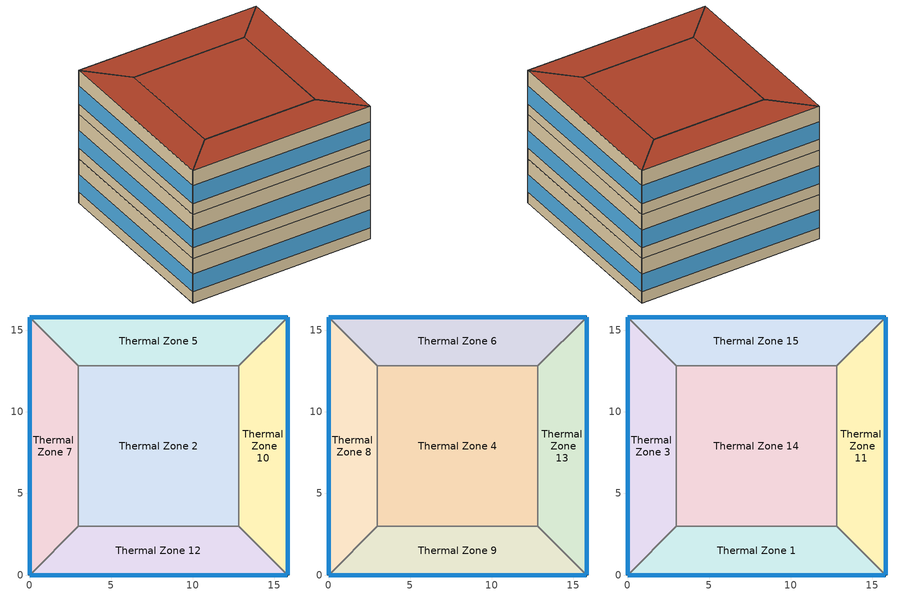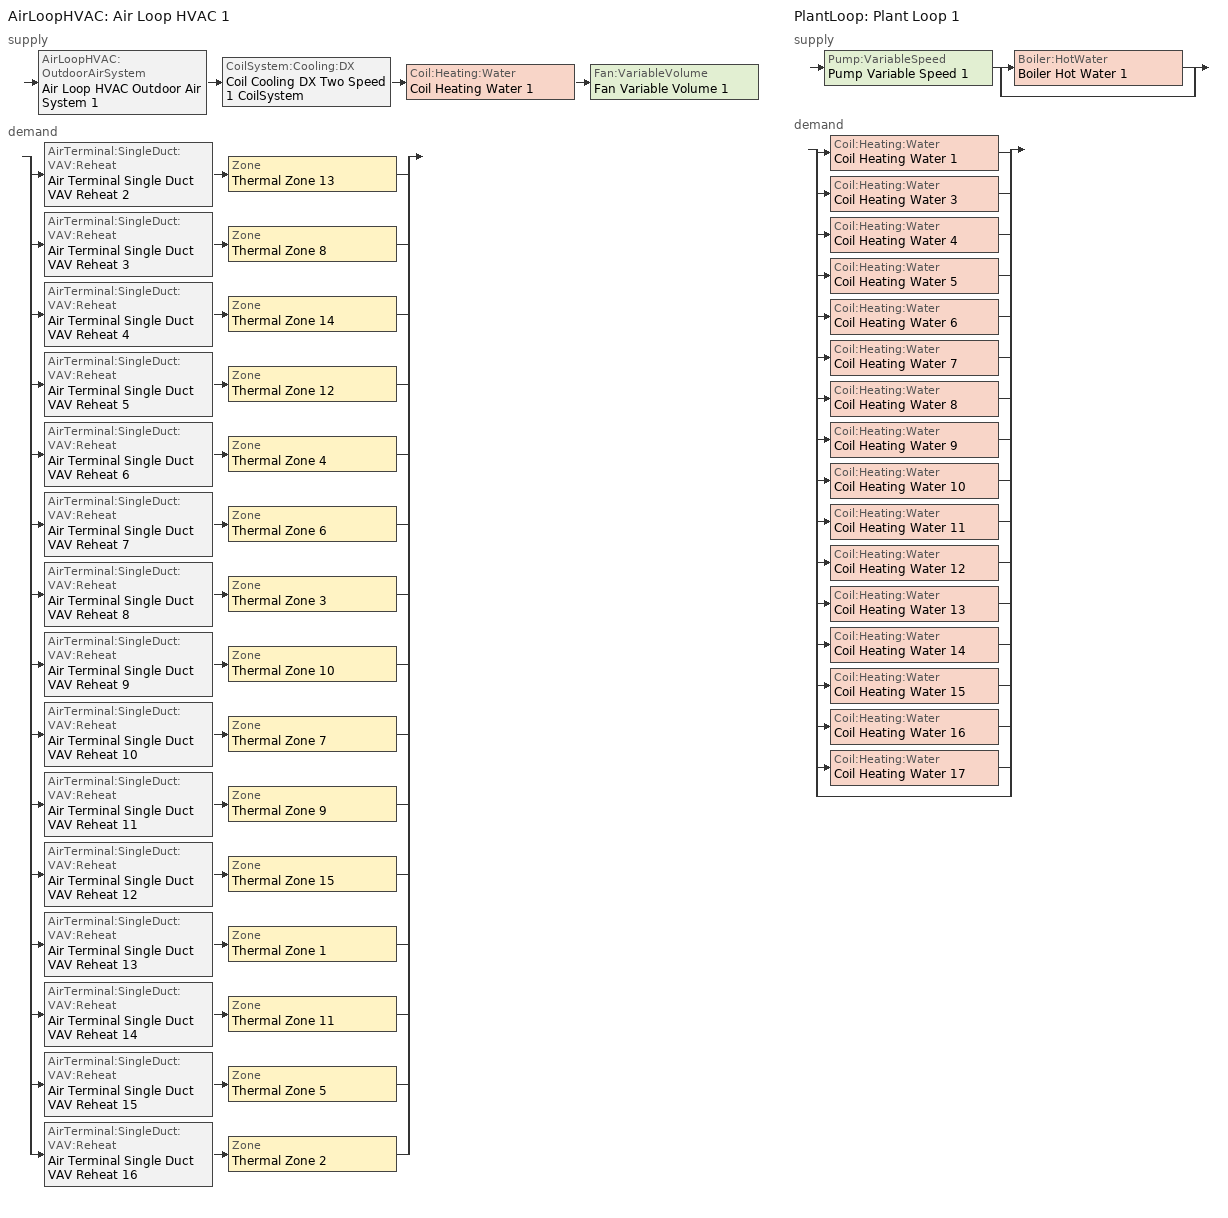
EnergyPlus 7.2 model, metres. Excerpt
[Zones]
Thermal Zone 2
 floor ground (000_ExtSlabCarpet_4in_ClimateZone 1-8): 3,3 3,12.81 12.81,12.81 12.81,3 z0
 wall to Thermal Zone 10 (000_Interior Wall): 12.81,3 12.81,12.81 z0:4
 wall to Thermal Zone 7 (000_Interior Wall): 3,12.81 3,3 z0:4
 wall to Thermal Zone 5 (000_Interior Wall): 12.81,12.81 3,12.81 z0:4
 wall to Thermal Zone 12 (000_Interior Wall): 3,3 12.81,3 z0:4
Thermal Zone 7
 floor ground (000_ExtSlabCarpet_4in_ClimateZone 1-8): 0,0 0,15.81 3,12.81 3,3 z0
 wall outside (ASHRAE_189.1-2009_ExtWall_SteelFrame_ClimateZone 4-8): 0,15.81 0,0 z0:4
 wall to Thermal Zone 5 (000_Interior Wall): 3,12.81 0,15.81 z0:4
 wall to Thermal Zone 12 (000_Interior Wall): 0,0 3,3 z0:4
 window (ASHRAE_189.1-2009_ExtWindow_ClimateZone 4-5): 0,15.79 0,0.03 z1:2.61
Thermal Zone 12
 floor ground (000_ExtSlabCarpet_4in_ClimateZone 1-8): 15.81,0 0,0 3,3 12.81,3 z0
 wall outside (ASHRAE_189.1-2009_ExtWall_SteelFrame_ClimateZone 4-8): 0,0 15.81,0 z0:4
 wall to Thermal Zone 10 (000_Interior Wall): 15.81,0 12.81,3 z0:4
 window (ASHRAE_189.1-2009_ExtWindow_ClimateZone 4-5): 0.03,0 15.79,0 z1:2.61
Thermal Zone 10
 floor ground (000_ExtSlabCarpet_4in_ClimateZone 1-8): 15.81,15.81 15.81,0 12.81,3 12.81,12.81 z0
 wall outside (ASHRAE_189.1-2009_ExtWall_SteelFrame_ClimateZone 4-8): 15.81,0 15.81,15.81 z0:4
 wall to Thermal Zone 5 (000_Interior Wall): 15.81,15.81 12.81,12.81 z0:4
 window (ASHRAE_189.1-2009_ExtWindow_ClimateZone 4-5): 15.81,0.03 15.81,15.79 z1:2.61
Thermal Zone 5
 floor ground (000_ExtSlabCarpet_4in_ClimateZone 1-8): 0,15.81 15.81,15.81 12.81,12.81 3,12.81 z0
 wall outside (ASHRAE_189.1-2009_ExtWall_SteelFrame_ClimateZone 4-8): 15.81,15.81 0,15.81 z0:4
 window (ASHRAE_189.1-2009_ExtWindow_ClimateZone 4-5): 15.79,15.81 0.03,15.81 z1:2.61
Thermal Zone 9
 floor to Thermal Zone 12 (000_Interior Floor): 15.81,0 0,0 3,3 12.81,3 z4
 wall outside (ASHRAE_189.1-2009_ExtWall_SteelFrame_ClimateZone 4-8): 0,0 15.81,0 z4:8
 wall to Thermal Zone 8 (000_Interior Wall): 3,3 0,0 z4:8
 wall to Thermal Zone 13 (000_Interior Wall): 15.81,0 12.81,3 z4:8
 wall to Thermal Zone 4 (000_Interior Wall): 12.81,3 3,3 z4:8
 window (ASHRAE_189.1-2009_ExtWindow_ClimateZone 4-5): 0.03,0 15.79,0 z5:6.61
Thermal Zone 4
 floor to Thermal Zone 2 (000_Interior Floor): 3,3 3,12.81 12.81,12.81 12.81,3 z4
 wall to Thermal Zone 8 (000_Interior Wall): 3,12.81 3,3 z4:8
 wall to Thermal Zone 13 (000_Interior Wall): 12.81,3 12.81,12.81 z4:8
 wall to Thermal Zone 6 (000_Interior Wall): 12.81,12.81 3,12.81 z4:8
Thermal Zone 6
 floor to Thermal Zone 5 (000_Interior Floor): 0,15.81 15.81,15.81 12.81,12.81 3,12.81 z4
 wall outside (ASHRAE_189.1-2009_ExtWall_SteelFrame_ClimateZone 4-8): 15.81,15.81 0,15.81 z4:8
 wall to Thermal Zone 8 (000_Interior Wall): 0,15.81 3,12.81 z4:8
 wall to Thermal Zone 13 (000_Interior Wall): 12.81,12.81 15.81,15.81 z4:8
 window (ASHRAE_189.1-2009_ExtWindow_ClimateZone 4-5): 15.79,15.81 0.03,15.81 z5:6.61
Thermal Zone 8
 floor to Thermal Zone 7 (000_Interior Floor): 0,0 0,15.81 3,12.81 3,3 z4
 wall outside (ASHRAE_189.1-2009_ExtWall_SteelFrame_ClimateZone 4-8): 0,15.81 0,0 z4:8
 window (ASHRAE_189.1-2009_ExtWindow_ClimateZone 4-5): 0,15.79 0,0.03 z5:6.61
Thermal Zone 13
 floor to Thermal Zone 10 (000_Interior Floor): 15.81,15.81 15.81,0 12.81,3 12.81,12.81 z4
 wall outside (ASHRAE_189.1-2009_ExtWall_SteelFrame_ClimateZone 4-8): 15.81,0 15.81,15.81 z4:8
 window (ASHRAE_189.1-2009_ExtWindow_ClimateZone 4-5): 15.81,0.03 15.81,15.79 z5:6.61
Thermal Zone 15
 floor to Thermal Zone 6 (000_Interior Floor): 0,15.81 15.81,15.81 12.81,12.81 3,12.81 z8
 wall outside (ASHRAE_189.1-2009_ExtWall_SteelFrame_ClimateZone 4-8): 15.81,15.81 0,15.81 z8:12
 wall to Thermal Zone 11 (000_Interior Wall): 12.81,12.81 15.81,15.81 z8:12
 wall to Thermal Zone 3 (000_Interior Wall): 0,15.81 3,12.81 z8:12
 wall to Thermal Zone 14 (000_Interior Wall): 3,12.81 12.81,12.81 z8:12
 window (ASHRAE_189.1-2009_ExtWindow_ClimateZone 4-5): 15.79,15.81 0.03,15.81 z9:10.61
 roof outside (ASHRAE_189.1-2009_ExtRoof_IEAD_ClimateZone 2-5): 3,12.81 12.81,12.81 15.81,15.81 0,15.81 z12
Thermal Zone 14
 floor to Thermal Zone 4 (000_Interior Floor): 3,3 3,12.81 12.81,12.81 12.81,3 z8
 wall to Thermal Zone 3 (000_Interior Wall): 3,12.81 3,3 z8:12
 wall to Thermal Zone 1 (000_Interior Wall): 3,3 12.81,3 z8:12
 wall to Thermal Zone 11 (000_Interior Wall): 12.81,3 12.81,12.81 z8:12
 roof outside (ASHRAE_189.1-2009_ExtRoof_IEAD_ClimateZone 2-5): 12.81,3 12.81,12.81 3,12.81 3,3 z12
Thermal Zone 3
 floor to Thermal Zone 8 (000_Interior Floor): 0,0 0,15.81 3,12.81 3,3 z8
 wall outside (ASHRAE_189.1-2009_ExtWall_SteelFrame_ClimateZone 4-8): 0,15.81 0,0 z8:12
 wall to Thermal Zone 1 (000_Interior Wall): 0,0 3,3 z8:12
 window (ASHRAE_189.1-2009_ExtWindow_ClimateZone 4-5): 0,15.79 0,0.03 z9:10.61
 roof outside (ASHRAE_189.1-2009_ExtRoof_IEAD_ClimateZone 2-5): 3,3 3,12.81 0,15.81 0,0 z12
Thermal Zone 11
 floor to Thermal Zone 13 (000_Interior Floor): 15.81,15.81 15.81,0 12.81,3 12.81,12.81 z8
 wall outside (ASHRAE_189.1-2009_ExtWall_SteelFrame_ClimateZone 4-8): 15.81,0 15.81,15.81 z8:12
 wall to Thermal Zone 1 (000_Interior Wall): 12.81,3 15.81,0 z8:12
 window (ASHRAE_189.1-2009_ExtWindow_ClimateZone 4-5): 15.81,0.03 15.81,15.79 z9:10.61
 roof outside (ASHRAE_189.1-2009_ExtRoof_IEAD_ClimateZone 2-5): 12.81,12.81 12.81,3 15.81,0 15.81,15.81 z12
Thermal Zone 1
 floor to Thermal Zone 9 (000_Interior Floor): 15.81,0 0,0 3,3 12.81,3 z8
 wall outside (ASHRAE_189.1-2009_ExtWall_SteelFrame_ClimateZone 4-8): 0,0 15.81,0 z8:12
 window (ASHRAE_189.1-2009_ExtWindow_ClimateZone 4-5): 0.03,0 15.79,0 z9:10.61
 roof outside (ASHRAE_189.1-2009_ExtRoof_IEAD_ClimateZone 2-5): 12.81,3 3,3 0,0 15.81,0 z12
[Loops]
AirLoopHVAC 'Air Loop HVAC 1'
 supply: AirLoopHVAC:OutdoorAirSystem 'Air Loop HVAC Outdoor Air System 1' > CoilSystem:Cooling:DX 'Coil Cooling DX Two Speed 1 CoilSystem' > Coil:Heating:Water 'Coil Heating Water 1' > Fan:VariableVolume 'Fan Variable Volume 1'
 demand: split
  | AirTerminal:SingleDuct:VAV:Reheat 'Air Terminal Single Duct VAV Reheat 2' > Zone 'Thermal Zone 13'
  | AirTerminal:SingleDuct:VAV:Reheat 'Air Terminal Single Duct VAV Reheat 3' > Zone 'Thermal Zone 8'
  | AirTerminal:SingleDuct:VAV:Reheat 'Air Terminal Single Duct VAV Reheat 4' > Zone 'Thermal Zone 14'
  | AirTerminal:SingleDuct:VAV:Reheat 'Air Terminal Single Duct VAV Reheat 5' > Zone 'Thermal Zone 12'
  | AirTerminal:SingleDuct:VAV:Reheat 'Air Terminal Single Duct VAV Reheat 6' > Zone 'Thermal Zone 4'
  | AirTerminal:SingleDuct:VAV:Reheat 'Air Terminal Single Duct VAV Reheat 7' > Zone 'Thermal Zone 6'
  | AirTerminal:SingleDuct:VAV:Reheat 'Air Terminal Single Duct VAV Reheat 8' > Zone 'Thermal Zone 3'
  | AirTerminal:SingleDuct:VAV:Reheat 'Air Terminal Single Duct VAV Reheat 9' > Zone 'Thermal Zone 10'
  | AirTerminal:SingleDuct:VAV:Reheat 'Air Terminal Single Duct VAV Reheat 10' > Zone 'Thermal Zone 7'
  | AirTerminal:SingleDuct:VAV:Reheat 'Air Terminal Single Duct VAV Reheat 11' > Zone 'Thermal Zone 9'
  | AirTerminal:SingleDuct:VAV:Reheat 'Air Terminal Single Duct VAV Reheat 12' > Zone 'Thermal Zone 15'
  | AirTerminal:SingleDuct:VAV:Reheat 'Air Terminal Single Duct VAV Reheat 13' > Zone 'Thermal Zone 1'
  | AirTerminal:SingleDuct:VAV:Reheat 'Air Terminal Single Duct VAV Reheat 14' > Zone 'Thermal Zone 11'
  | AirTerminal:SingleDuct:VAV:Reheat 'Air Terminal Single Duct VAV Reheat 15' > Zone 'Thermal Zone 5'
  | AirTerminal:SingleDuct:VAV:Reheat 'Air Terminal Single Duct VAV Reheat 16' > Zone 'Thermal Zone 2'
PlantLoop 'Plant Loop 1'
 supply: Pump:VariableSpeed 'Pump Variable Speed 1' > split
  | Boiler:HotWater 'Boiler Hot Water 1'
  | bypass
 demand: split
  | Coil:Heating:Water 'Coil Heating Water 1'
  | Coil:Heating:Water 'Coil Heating Water 3'
  | Coil:Heating:Water 'Coil Heating Water 4'
  | Coil:Heating:Water 'Coil Heating Water 5'
  | Coil:Heating:Water 'Coil Heating Water 6'
  | Coil:Heating:Water 'Coil Heating Water 7'
  | Coil:Heating:Water 'Coil Heating Water 8'
  | Coil:Heating:Water 'Coil Heating Water 9'
  | Coil:Heating:Water 'Coil Heating Water 10'
  | Coil:Heating:Water 'Coil Heating Water 11'
  | Coil:Heating:Water 'Coil Heating Water 12'
  | Coil:Heating:Water 'Coil Heating Water 13'
  | Coil:Heating:Water 'Coil Heating Water 14'
  | Coil:Heating:Water 'Coil Heating Water 15'
  | Coil:Heating:Water 'Coil Heating Water 16'
  | Coil:Heating:Water 'Coil Heating Water 17'
  | bypass
[Site:Location]
Nashville International Ap_TN_USA Design_Conditions: Latitude {deg}=36.12; Longitude {deg}=-86.68; Time Zone {hr}=-6; Elevation {m}=177
[SizingPeriod:DesignDay] Day of Month=21; Dry-Bulb Temperature Range Modifier Type=DefaultMultipliers; Barometric Pressure {Pa}=99217; Rain Indicator=No; Snow Indicator=No; Daylight Saving Time Indicator=No
Name | Month | Day Type | Maximum Dry-Bulb Temperature {C} | Daily Dry-Bulb Temperature Range {deltaC} | Humidity Condition Type | Wetbulb or DewPoint at Maximum Dry-Bulb {C} | Wind Speed {m/s} | Wind Direction {deg} | Solar Model Indicator | ASHRAE Clear Sky Optical Depth for Beam Irradiance (taub) | ASHRAE Clear Sky Optical Depth for Diffuse Irradiance (taud) | Enthalpy at Maximum Dry-Bulb {J/kg} | Sky Clearness
Nashville International Ap Ann Clg 1% Condns WB=>MDB | 7 | SummerDesignDay | 31 | 10.2 | Wetbulb | 25.1 | 3.5 | 230 | ASHRAETau | 0.524 | 1.855
Nashville International Ap Ann Clg 1% Condns DB=>MWB | 7 | SummerDesignDay | 33.4 | 10.2 | Wetbulb | 23.8 | 3.5 | 230 | ASHRAETau | 0.524 | 1.855
Nashville International Ap Ann Clg 1% Condns DP=>MDB | 7 | SummerDesignDay | 27.6 | 10.2 | Dewpoint | 23.4 | 3.5 | 230 | ASHRAETau | 0.524 | 1.855
Nashville International Ap Ann Clg 2% Condns WB=>MDB | 7 | SummerDesignDay | 30.1 | 10.2 | Wetbulb | 24.5 | 3.5 | 230 | ASHRAETau | 0.524 | 1.855
Nashville International Ap Ann Clg 2% Condns Enth=>MDB | 7 | SummerDesignDay | 30.1 | 10.2 | Enthalpy |  | 3.5 | 230 | ASHRAETau | 0.524 | 1.855 | 74800
Nashville International Ap Ann Clg 2% Condns DB=>MWB | 7 | SummerDesignDay | 32.2 | 10.2 | Wetbulb | 23.4 | 3.5 | 230 | ASHRAETau | 0.524 | 1.855
Nashville International Ap Ann Clg .4% Condns WB=>MDB | 7 | SummerDesignDay | 31.5 | 10.2 | Wetbulb | 25.6 | 3.5 | 230 | ASHRAETau | 0.524 | 1.855
Nashville International Ap Ann Htg Wind 99% Condns WS=>MCDB | 1 | WinterDesignDay | 9.1 | 0 | Wetbulb | 9.1 | 9.3 | 0 | ASHRAEClearSky |  |  |  | 0
Nashville International Ap Ann Hum_n 99% Condns DP=>MCDB | 1 | WinterDesignDay | -5.3 | 0 | Dewpoint | -13.8 | 3.6 | 0 | ASHRAEClearSky |  |  |  | 0
Nashville International Ap Ann Htg 99% Condns DB | 1 | WinterDesignDay | -7.6 | 0 | Wetbulb | -7.6 | 3.6 | 0 | ASHRAEClearSky |  |  |  | 0
Nashville International Ap Ann Hum_n 99.6% Condns DP=>MCDB | 1 | WinterDesignDay | -7.9 | 0 | Dewpoint | -17.1 | 3.6 | 0 | ASHRAEClearSky |  |  |  | 0
Nashville International Ap Ann Clg 2% Condns DP=>MDB | 7 | SummerDesignDay | 27.1 | 10.2 | Dewpoint | 22.9 | 3.5 | 230 | ASHRAETau | 0.524 | 1.855
Nashville International Ap Ann Clg 1% Condns Enth=>MDB | 7 | SummerDesignDay | 31 | 10.2 | Enthalpy |  | 3.5 | 230 | ASHRAETau | 0.524 | 1.855 | 77000
Nashville International Ap Ann Htg Wind 99.6% Condns WS=>MCDB | 1 | WinterDesignDay | 9.8 | 0 | Wetbulb | 9.8 | 10.8 | 0 | ASHRAEClearSky |  |  |  | 0
Nashville International Ap Ann Clg .4% Condns DP=>MDB | 7 | SummerDesignDay | 28.2 | 10.2 | Dewpoint | 24 | 3.5 | 230 | ASHRAETau | 0.524 | 1.855
Nashville International Ap Ann Clg .4% Condns Enth=>MDB | 7 | SummerDesignDay | 31.9 | 10.2 | Enthalpy |  | 3.5 | 230 | ASHRAETau | 0.524 | 1.855 | 79500
Nashville International Ap Ann Htg 99.6% Condns DB | 1 | WinterDesignDay | -10.6 | 0 | Wetbulb | -10.6 | 3.6 | 0 | ASHRAEClearSky |  |  |  | 0
Nashville International Ap Ann Clg .4% Condns DB=>MWB | 7 | SummerDesignDay | 34.7 | 10.2 | Wetbulb | 23.9 | 3.5 | 230 | ASHRAETau | 0.524 | 1.855
[Building]
Building 1
[Material] Thermal Absorptance=0.9
Name | Roughness | Thickness {m} | Conductivity {W/m-K} | Density {kg/m3} | Specific Heat {J/kg-K} | Solar Absorptance | Visible Absorptance
1/2IN Gypsum | Smooth | 0.0127 | 0.16 | 784.9 | 830 | 0.92 | 0.92
000_M11 100mm lightweight concrete | MediumRough | 0.1016 | 0.53 | 1280 | 840 | 0.7 | 0.7
Roof Membrane | VeryRough | 0.0095 | 0.16 | 1121.29 | 1460 | 0.7 | 0.7
Roof Insulation [21] | MediumRough | 0.2105 | 0.049 | 265 | 836.8 | 0.7 | 0.7
Wall Insulation [39] | MediumRough | 0.1184 | 0.045 | 265 | 836.8 | 0.7 | 0.7
000_G01a 19mm gypsum board | MediumSmooth | 0.019 | 0.16 | 800 | 1090 | 0.7 | 0.7
Metal Decking | MediumSmooth | 0.0015 | 45.006 | 7680 | 418.4 | 0.7 | 0.3
MAT-CC05 4 HW CONCRETE | Rough | 0.1016 | 1.311 | 2240 | 836.8 | 0.7 | 0.7
000_F16 Acoustic tile | MediumSmooth | 0.0191 | 0.06 | 368 | 590 | 0.7 | 0.7
[Material:AirGap]
Name | Thermal Resistance {m2-K/W}
000_F04 Wall air space resistance | 0.15
000_F05 Ceiling air space resistance | 0.18
[Material:NoMass] Thermal Absorptance=0.9; Solar Absorptance=0.7
Name | Roughness | Thermal Resistance {m2-K/W} | Visible Absorptance
MAT-SHEATH | Rough | 0.3626 | 0.7
CP02 CARPET PAD | VeryRough | 0.2165 | 0.8
[WindowMaterial:Glazing]
Theoretical Glass [207]: Optical Data Type=SpectralAverage; Thickness {m}=0.003; Solar Transmittance at Normal Incidence=0.3311; Front Side Solar Reflectance at Normal Incidence=0.6189; Back Side Solar Reflectance at Normal Incidence=0.6189; Visible Transmittance at Normal Incidence=0.44; Front Side Visible Reflectance at Normal Incidence=0.51; Back Side Visible Reflectance at Normal Incidence=0.51; Infrared Transmittance at Normal Incidence=0; Front Side Infrared Hemispherical Emissivity=0.9; Back Side Infrared Hemispherical Emissivity=0.9; Conductivity {W/m-K}=0.0133; Dirt Correction Factor for Solar and Visible Transmittance=1; Solar Diffusing=No
[Construction]
000_Interior Wall: 000_G01a 19mm gypsum board, 000_F04 Wall air space resistance, 000_G01a 19mm gypsum board
ASHRAE_189.1-2009_ExtWall_SteelFrame_ClimateZone 4-8: MAT-SHEATH, Wall Insulation [39], 1/2IN Gypsum
ASHRAE_189.1-2009_ExtRoof_IEAD_ClimateZone 2-5: Roof Membrane, Roof Insulation [21], Metal Decking
000_ExtSlabCarpet_4in_ClimateZone 1-8: MAT-CC05 4 HW CONCRETE, CP02 CARPET PAD
000_Interior Floor: 000_F16 Acoustic tile, 000_F05 Ceiling air space resistance, 000_M11 100mm lightweight concrete
ASHRAE_189.1-2009_ExtWindow_ClimateZone 4-5: Theoretical Glass [207]
[AirLoopHVAC]
Air Loop HVAC 1: Design Supply Air Flow Rate {m3/s}=AutoSize
[Sizing:System]
Air Loop HVAC 1: Type of Load to Size On=Sensible; Design Outdoor Air Flow Rate {m3/s}=Autosize; Minimum System Air Flow Ratio=0.3; Preheat Design Temperature {C}=7; Preheat Design Humidity Ratio {kgWater/kgDryAir}=0.008; Precool Design Temperature {C}=12.8; Precool Design Humidity Ratio {kgWater/kgDryAir}=0.008; Central Cooling Design Supply Air Temperature {C}=12.8; Central Heating Design Supply Air Temperature {C}=12.8; Sizing Option=NonCoincident; 100% Outdoor Air in Cooling=Yes; 100% Outdoor Air in Heating=Yes; Central Cooling Design Supply Air Humidity Ratio {kgWater/kgDryAir}=0.0085; Central Heating Design Supply Air Humidity Ratio {kgWater/kgDryAir}=0.008; Cooling Design Air Flow Method=DesignDay; Cooling Design Air Flow Rate {m3/s}=0; Heating Design Air Flow Method=DesignDay; Heating Design Air Flow Rate {m3/s}=0; System Outdoor Air Method=ZoneSum
[Controller:WaterCoil]
Controller Water Coil 1: Control Variable=Temperature; Action=Normal; Actuator Variable=Flow; Controller Convergence Tolerance {deltaC}=Autosize; Maximum Actuated Flow {m3/s}=Autosize; Minimum Actuated Flow {m3/s}=1e-07
[AvailabilityManager:Scheduled]
Name | Schedule
AvailabilityManager:Scheduled {1c306f8b-5956-48a4-a2e2-be6ed3d1a307} | Schedule:Compact {613b2776-3a01-40f0-afd9-1d22b32d873c}
AvailabilityManager:Scheduled {ed519742-2309-4849-987d-59cf6e964fc2} | Schedule:Compact {b3c23ec8-fadf-4906-b1e8-07ba7dbf2155}
[Controller:OutdoorAir]
Controller Outdoor Air 1: Minimum Outdoor Air Flow Rate {m3/s}=Autosize; Maximum Outdoor Air Flow Rate {m3/s}=Autosize; Economizer Control Type=FixedDryBulb; Economizer Control Action Type=ModulateFlow; Economizer Maximum Limit Dry-Bulb Temperature {C}=30; Economizer Maximum Limit Enthalpy {J/kg}=64000; Economizer Minimum Limit Dry-Bulb Temperature {C}=-100; Lockout Type=NoLockout; Minimum Limit Type=FixedMinimum; High Humidity Control=No; Control High Indoor Humidity Based on Outdoor Humidity Ratio=Yes; Heat Recovery Bypass Control Type=BypassWhenOAFlowGreaterThanMinimum
[SetpointManager:MixedAir] Control Variable=Temperature
Setpoint Manager Mixed Air 3; Setpoint Manager Mixed Air 2; Setpoint Manager Mixed Air 1
[CoilSystem:Cooling:DX]
Coil Cooling DX Two Speed 1 CoilSystem: Availability Schedule=Always_On; Cooling Coil=Coil Cooling DX Two Speed 1
[Coil:Cooling:DX:TwoSpeed]
Coil Cooling DX Two Speed 1: Availability Schedule=Always_On; Rated High Speed Total Cooling Capacity {W}=Autosize; Rated High Speed Sensible Heat Ratio=Autosize; Rated High Speed COP {W/W}=5.5; Rated High Speed Air Flow Rate {m3/s}=Autosize; Total Cooling Capacity Function of Temperature Curve=Curve Biquadratic 1; Total Cooling Capacity Function of Flow Fraction Curve=Curve Quadratic 1; Energy Input Ratio Function of Temperature Curve=Curve Biquadratic 2; Energy Input Ratio Function of Flow Fraction Curve=Curve Quadratic 2; Part Load Fraction Correlation Curve=Curve Quadratic 3; Rated Low Speed Total Cooling Capacity {W}=Autosize; Rated Low Speed Sensible Heat Ratio=0.69; Rated Low Speed COP {W/W}=6.6; Rated Low Speed Air Flow Rate {m3/s}=Autosize; Low Speed Total Cooling Capacity Function of Temperature Curve=Curve Biquadratic 3; Low Speed Energy Input Ratio Function of Temperature Curve=Curve Biquadratic 4; Condenser Type=AirCooled; High Speed Evaporative Condenser Effectiveness=0; Low Speed Evaporative Condenser Effectiveness=0; Basin Heater Capacity {W/K}=10; Basin Heater Setpoint Temperature {C}=2
[Coil:Heating:Water] Availability Schedule=Always_On; U-Factor Times Area Value {W/K}=Autosize; Maximum Water Flow Rate {m3/s}=Autosize; Performance Input Method=UFactorTimesAreaAndDesignWaterFlowRate; Rated Capacity {W}=Autosize; Rated Inlet Water Temperature {C}=82.2; Rated Inlet Air Temperature {C}=16.6; Rated Outlet Water Temperature {C}=71.1; Rated Outlet Air Temperature {C}=32.2; Rated Ratio for Air and Water Convection=0.5
Coil Heating Water 1; Coil Heating Water 3; Coil Heating Water 4; Coil Heating Water 5; Coil Heating Water 6; Coil Heating Water 7; Coil Heating Water 8; Coil Heating Water 9; Coil Heating Water 10; Coil Heating Water 11; Coil Heating Water 12; Coil Heating Water 13; Coil Heating Water 14; Coil Heating Water 15; Coil Heating Water 16; Coil Heating Water 17
[Fan:VariableVolume]
Fan Variable Volume 1: Availability Schedule=Always_On; Fan Efficiency=0.5; Pressure Rise {Pa}=500; Maximum Flow Rate {m3/s}=AutoSize; Fan Power Minimum Flow Rate Input Method=FixedFlowRate; Fan Power Minimum Flow Fraction=0; Fan Power Minimum Air Flow Rate {m3/s}=0; Motor Efficiency=0.93; Motor In Airstream Fraction=1; Fan Power Coefficient 1=0.0407599; Fan Power Coefficient 2=0.088045; Fan Power Coefficient 3=-0.0729261; Fan Power Coefficient 4=0.94374; Fan Power Coefficient 5=0
[SetpointManager:Scheduled] Control Variable=Temperature
Name | Schedule
Setpoint Manager Scheduled 1 | Deck_Temperature
Setpoint Manager Scheduled 2 | Hot_Water_Temperature
[AirTerminal:SingleDuct:VAV:Reheat] Availability Schedule=Always_On; Maximum Air Flow Rate {m3/s}=Autosize; Zone Minimum Air Flow Input Method=Constant; Constant Minimum Air Flow Fraction=0.3; Fixed Minimum Air Flow Rate {m3/s}=0.3; Maximum Hot Water or Steam Flow Rate {m3/s}=Autosize; Minimum Hot Water or Steam Flow Rate {m3/s}=0; Convergence Tolerance=0.001; Damper Heating Action=Normal; Maximum Flow per Zone Floor Area During Reheat {m3/s-m2}=Autocalculate; Maximum Flow Fraction During Reheat=Autocalculate; Maximum Reheat Air Temperature {C}=35
Name | Reheat Coil
Air Terminal Single Duct VAV Reheat 2 | Coil Heating Water 3
Air Terminal Single Duct VAV Reheat 3 | Coil Heating Water 4
Air Terminal Single Duct VAV Reheat 4 | Coil Heating Water 5
Air Terminal Single Duct VAV Reheat 5 | Coil Heating Water 6
Air Terminal Single Duct VAV Reheat 6 | Coil Heating Water 7
Air Terminal Single Duct VAV Reheat 7 | Coil Heating Water 8
Air Terminal Single Duct VAV Reheat 8 | Coil Heating Water 9
Air Terminal Single Duct VAV Reheat 9 | Coil Heating Water 10
Air Terminal Single Duct VAV Reheat 10 | Coil Heating Water 11
Air Terminal Single Duct VAV Reheat 11 | Coil Heating Water 12
Air Terminal Single Duct VAV Reheat 12 | Coil Heating Water 13
Air Terminal Single Duct VAV Reheat 13 | Coil Heating Water 14
Air Terminal Single Duct VAV Reheat 14 | Coil Heating Water 15
Air Terminal Single Duct VAV Reheat 15 | Coil Heating Water 16
Air Terminal Single Duct VAV Reheat 16 | Coil Heating Water 17
[PlantLoop]
Plant Loop 1: Fluid Type=Water; Plant Equipment Operation Scheme=Plant Loop 1 Operation Scheme List; Maximum Loop Temperature {C}=100; Minimum Loop Temperature {C}=0; Maximum Loop Flow Rate {m3/s}=Autosize; Minimum Loop Flow Rate {m3/s}=0; Plant Loop Volume {m3}=Autocalculate; Load Distribution Scheme=Optimal
[PlantEquipmentOperationSchemes]
Plant Loop 1 Operation Scheme List: Control Scheme Object Type 1=PlantEquipmentOperation:HeatingLoad; Control Scheme Name 1=Plant Loop 1 Heating Operation Scheme; Control Scheme Schedule Name 1=Plant Loop 1 On Schedule
[PlantEquipmentOperation:HeatingLoad]
Plant Loop 1 Heating Operation Scheme: Load Range Lower Limit 1 {W}=0; Load Range Upper Limit 1 {W}=1000000000; Range Equipment List Name 1=Plant Loop 1 Heating Equipment List
[PlantEquipmentList]
Plant Loop 1 Heating Equipment List: Boiler:HotWater, Boiler Hot Water 1
[Sizing:Plant]
Plant Loop 1: Loop Type=Heating; Design Loop Exit Temperature {C}=82; Loop Design Temperature Difference {deltaC}=11
[Pump:VariableSpeed]
Pump Variable Speed 1: Rated Flow Rate {m3/s}=Autosize; Rated Pump Head {Pa}=179352; Rated Power Consumption {W}=Autosize; Motor Efficiency=0.9; Fraction of Motor Inefficiencies to Fluid Stream=0; Coefficient 1 of the Part Load Performance Curve=0; Coefficient 2 of the Part Load Performance Curve=1; Coefficient 3 of the Part Load Performance Curve=0; Coefficient 4 of the Part Load Performance Curve=0; Minimum Flow Rate {m3/s}=0; Pump Control Type=Intermittent
[Boiler:HotWater]
Boiler Hot Water 1: Fuel Type=NaturalGas; Nominal Capacity {W}=Autosize; Nominal Thermal Efficiency=0.66; Design Water Outlet Temperature {C}=82; Design Water Flow Rate {m3/s}=Autosize; Minimum Part Load Ratio=0; Maximum Part Load Ratio=1; Optimum Part Load Ratio=1; Water Outlet Upper Temperature Limit {C}=99; Boiler Flow Mode=ConstantFlow; Parasitic Electric Load {W}=0; Sizing Factor=1
[Zone]
Thermal Zone 15; Thermal Zone 14; Thermal Zone 2; Thermal Zone 9; Thermal Zone 7; Thermal Zone 3; Thermal Zone 11; Thermal Zone 12; Thermal Zone 10; Thermal Zone 4; Thermal Zone 6; Thermal Zone 1; Thermal Zone 5; Thermal Zone 8; Thermal Zone 13
[ZoneControl:Thermostat] Control Object Type 1=ThermostatSetpoint:DualSetpoint; Control Name 1=Thermostat Setpoint Dual Setpoint 1
Name | Zone or ZoneList | Control Type Schedule
Thermal Zone 15 Thermostat | Thermal Zone 15 | Thermal Zone 15 Thermostat Schedule
Thermal Zone 14 Thermostat | Thermal Zone 14 | Thermal Zone 14 Thermostat Schedule
Thermal Zone 2 Thermostat | Thermal Zone 2 | Thermal Zone 2 Thermostat Schedule
Thermal Zone 9 Thermostat | Thermal Zone 9 | Thermal Zone 9 Thermostat Schedule
Thermal Zone 7 Thermostat | Thermal Zone 7 | Thermal Zone 7 Thermostat Schedule
Thermal Zone 3 Thermostat | Thermal Zone 3 | Thermal Zone 3 Thermostat Schedule
Thermal Zone 11 Thermostat | Thermal Zone 11 | Thermal Zone 11 Thermostat Schedule
Thermal Zone 12 Thermostat | Thermal Zone 12 | Thermal Zone 12 Thermostat Schedule
Thermal Zone 10 Thermostat | Thermal Zone 10 | Thermal Zone 10 Thermostat Schedule
Thermal Zone 4 Thermostat | Thermal Zone 4 | Thermal Zone 4 Thermostat Schedule
Thermal Zone 6 Thermostat | Thermal Zone 6 | Thermal Zone 6 Thermostat Schedule
Thermal Zone 1 Thermostat | Thermal Zone 1 | Thermal Zone 1 Thermostat Schedule
Thermal Zone 5 Thermostat | Thermal Zone 5 | Thermal Zone 5 Thermostat Schedule
Thermal Zone 8 Thermostat | Thermal Zone 8 | Thermal Zone 8 Thermostat Schedule
Thermal Zone 13 Thermostat | Thermal Zone 13 | Thermal Zone 13 Thermostat Schedule
[ThermostatSetpoint:DualSetpoint]
Thermostat Setpoint Dual Setpoint 1: Heating Setpoint Temperature Schedule=Heating Sch; Cooling Setpoint Temperature Schedule=Cooling Sch
[Zone equipment]
Thermal Zone 15: Air Terminal Single Duct VAV Reheat 12
Thermal Zone 14: Air Terminal Single Duct VAV Reheat 4
Thermal Zone 2: Air Terminal Single Duct VAV Reheat 16
Thermal Zone 9: Air Terminal Single Duct VAV Reheat 11
Thermal Zone 7: Air Terminal Single Duct VAV Reheat 10
Thermal Zone 3: Air Terminal Single Duct VAV Reheat 8
Thermal Zone 11: Air Terminal Single Duct VAV Reheat 14
Thermal Zone 12: Air Terminal Single Duct VAV Reheat 5
Thermal Zone 10: Air Terminal Single Duct VAV Reheat 9
Thermal Zone 4: Air Terminal Single Duct VAV Reheat 6
Thermal Zone 6: Air Terminal Single Duct VAV Reheat 7
Thermal Zone 1: Air Terminal Single Duct VAV Reheat 13
Thermal Zone 5: Air Terminal Single Duct VAV Reheat 15
Thermal Zone 8: Air Terminal Single Duct VAV Reheat 3
Thermal Zone 13: Air Terminal Single Duct VAV Reheat 2
[Sizing:Zone] Zone Cooling Design Supply Air Temperature Input Method=SupplyAirTemperature; Zone Cooling Design Supply Air Temperature {C}=14; Zone Heating Design Supply Air Temperature Input Method=SupplyAirTemperature; Zone Heating Design Supply Air Temperature {C}=40; Zone Cooling Design Supply Air Humidity Ratio {kgWater/kgDryAir}=0.0085; Zone Heating Design Supply Air Humidity Ratio {kgWater/kgDryAir}=0.008; Design Specification Outdoor Air Object=ASHRAE_90.1-2004 ClimateZone 1-8 SmallOffice WholeBuilding Ventilation; Cooling Design Air Flow Method=DesignDay; Cooling Design Air Flow Rate {m3/s}=0; Cooling Minimum Air Flow per Zone Floor Area {m3/s-m2}=0.000762; Cooling Minimum Air Flow {m3/s}=0; Cooling Minimum Air Flow Fraction=0; Heating Design Air Flow Method=DesignDay; Heating Design Air Flow Rate {m3/s}=0; Heating Maximum Air Flow per Zone Floor Area {m3/s-m2}=0.002032; Heating Maximum Air Flow {m3/s}=0.141576; Heating Maximum Air Flow Fraction=0.3
Thermal Zone 15; Thermal Zone 14; Thermal Zone 2; Thermal Zone 9; Thermal Zone 7; Thermal Zone 3; Thermal Zone 11; Thermal Zone 12; Thermal Zone 10; Thermal Zone 4; Thermal Zone 6; Thermal Zone 1; Thermal Zone 5; Thermal Zone 8; Thermal Zone 13
[DesignSpecification:OutdoorAir]
ASHRAE_90.1-2004 ClimateZone 1-8 SmallOffice WholeBuilding Ventilation: Outdoor Air Method=Sum; Outdoor Air Flow per Person {m3/s-person}=0.00943895; Outdoor Air Flow per Zone Floor Area {m3/s-m2}=0; Outdoor Air Flow per Zone {m3/s}=0; Outdoor Air Flow Air Changes per Hour {1/hr}=0
[Schedule:Day:Interval]
Cooling Sch Default: No, 24:00, 28
Heating Sch Default: No, 24:00, 24
Always_On_Summer_Design_Day; Always_On_Default; Always_On_Winter_Design_Day: No, 24:00, 1
Deck_Temperature_Summer_Design_Day; Deck_Temperature_Winter_Design_Day; Deck_Temperature_Default: No, 24:00, 12.8
Hot_Water_Temperature_Winter_Design_Day; Hot_Water_Temperature_Default; Hot_Water_Temperature_Summer_Design_Day: No, 24:00, 67
[Schedule:Week:Daily]
Schedule:Week:Daily {0b4381df-90d3-41b4-9345-e7a988fe8ff8}: Heating Sch Default, Heating Sch Default, Heating Sch Default, Heating Sch Default, Heating Sch Default, Heating Sch Default, Heating Sch Default, Heating Sch Default, Heating Sch Default, Heating Sch Default, Heating Sch Default, Heating Sch Default
Schedule:Week:Daily {6fb6761f-6f69-4d6c-ac99-134b7d1569f3}: Always_On_Default, Always_On_Default, Always_On_Default, Always_On_Default, Always_On_Default, Always_On_Default, Always_On_Default, Always_On_Default, Always_On_Summer_Design_Day, Always_On_Winter_Design_Day, Always_On_Default, Always_On_Default
Schedule:Week:Daily {bba49a81-85e7-48cc-a4fc-2a4d18185fde}: Cooling Sch Default, Cooling Sch Default, Cooling Sch Default, Cooling Sch Default, Cooling Sch Default, Cooling Sch Default, Cooling Sch Default, Cooling Sch Default, Cooling Sch Default, Cooling Sch Default, Cooling Sch Default, Cooling Sch Default
Schedule:Week:Daily {9bd6c502-efea-48e9-ae56-7707297594bd}: Deck_Temperature_Default, Deck_Temperature_Default, Deck_Temperature_Default, Deck_Temperature_Default, Deck_Temperature_Default, Deck_Temperature_Default, Deck_Temperature_Default, Deck_Temperature_Default, Deck_Temperature_Summer_Design_Day, Deck_Temperature_Winter_Design_Day, Deck_Temperature_Default, Deck_Temperature_Default
Schedule:Week:Daily {0e326f46-f36c-4f98-9363-1e394f06d5f1}: Hot_Water_Temperature_Default, Hot_Water_Temperature_Default, Hot_Water_Temperature_Default, Hot_Water_Temperature_Default, Hot_Water_Temperature_Default, Hot_Water_Temperature_Default, Hot_Water_Temperature_Default, Hot_Water_Temperature_Default, Hot_Water_Temperature_Summer_Design_Day, Hot_Water_Temperature_Winter_Design_Day, Hot_Water_Temperature_Default, Hot_Water_Temperature_Default
[Schedule:Year]
Heating Sch: Schedule:Week:Daily {0b4381df-90d3-41b4-9345-e7a988fe8ff8}, 1, 1, 12, 31
Always_On: Schedule:Week:Daily {6fb6761f-6f69-4d6c-ac99-134b7d1569f3}, 1, 1, 12, 31
Cooling Sch: Schedule:Week:Daily {bba49a81-85e7-48cc-a4fc-2a4d18185fde}, 1, 1, 12, 31
Deck_Temperature: Schedule:Week:Daily {9bd6c502-efea-48e9-ae56-7707297594bd}, 1, 1, 12, 31
Hot_Water_Temperature: Schedule:Week:Daily {0e326f46-f36c-4f98-9363-1e394f06d5f1}, 1, 1, 12, 31
[Schedule:Compact]
Schedule:Compact {613b2776-3a01-40f0-afd9-1d22b32d873c}; Schedule:Compact {b3c23ec8-fadf-4906-b1e8-07ba7dbf2155}; Plant Loop 1 On Schedule: Through: 12/31, For: AllDays, Until: 24:00, 1
Thermal Zone 15 Thermostat Schedule; Thermal Zone 14 Thermostat Schedule; Thermal Zone 2 Thermostat Schedule; Thermal Zone 9 Thermostat Schedule; Thermal Zone 7 Thermostat Schedule; Thermal Zone 3 Thermostat Schedule; Thermal Zone 11 Thermostat Schedule; Thermal Zone 12 Thermostat Schedule; Thermal Zone 10 Thermostat Schedule; Thermal Zone 4 Thermostat Schedule; Thermal Zone 6 Thermostat Schedule; Thermal Zone 1 Thermostat Schedule; Thermal Zone 5 Thermostat Schedule; Thermal Zone 8 Thermostat Schedule; Thermal Zone 13 Thermostat Schedule: Through: 12/31, For: AllDays, Until: 24:00, 4
[Curve:Biquadratic]
Name | Coefficient1 Constant | Coefficient2 x | Coefficient3 x**2 | Coefficient4 y | Coefficient5 y**2 | Coefficient6 x*y | Minimum Value of x {BasedOnField A2} | Maximum Value of x {BasedOnField A2} | Minimum Value of y {BasedOnField A3} | Maximum Value of y {BasedOnField A3}
Curve Biquadratic 1 | 0.42415 | 0.04426 | -0.00042 | 0.00333 | -8e-05 | -0.00021 | 17 | 22 | 13 | 46
Curve Biquadratic 2 | 1.23649 | -0.02431 | 0.00057 | -0.01434 | 0.00063 | -0.00038 | 17 | 22 | 13 | 46
Curve Biquadratic 3; Curve Biquadratic 4 | 0 | 0 | 0 | 0 | 0 | 0 | 0 | 1 | 0 | 1
[Curve:Quadratic]
Name | Coefficient1 Constant | Coefficient2 x | Coefficient3 x**2 | Minimum Value of x {BasedOnField A2} | Maximum Value of x {BasedOnField A2}
Curve Quadratic 1 | 0.77136 | 0.34053 | -0.11088 | 0.75918 | 1.13877
Curve Quadratic 2 | 1.2055 | -0.32953 | 0.12308 | 0.75918 | 1.13877
Curve Quadratic 3 | 0.771 | 0.229 | 0 | 0 | 1
